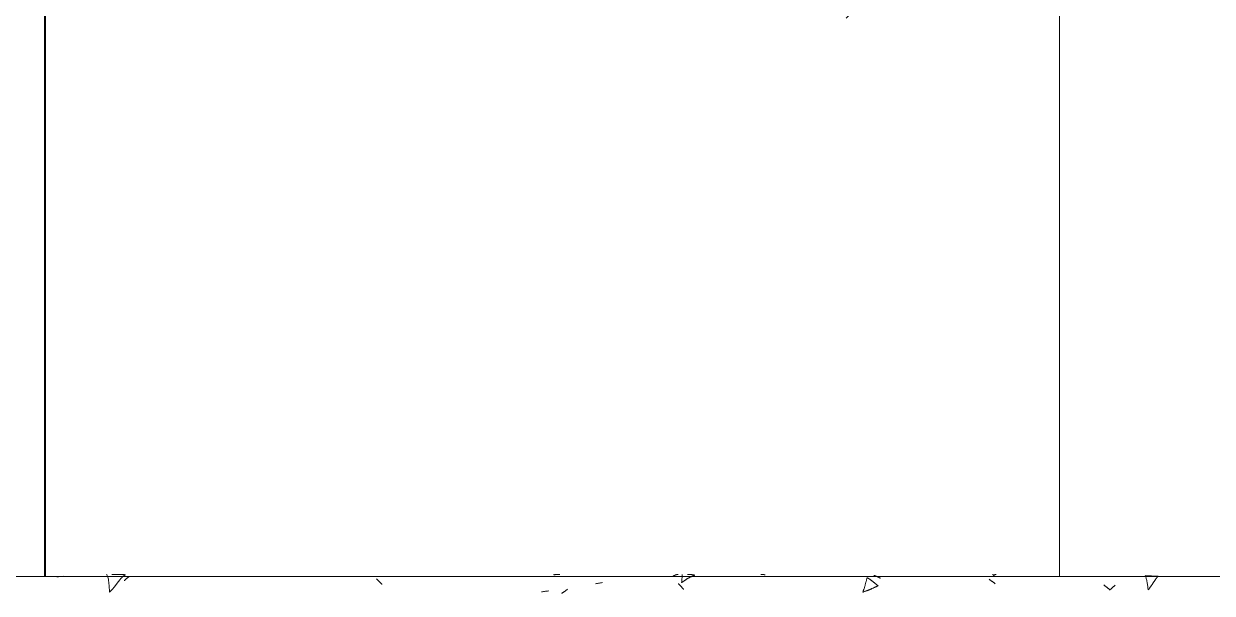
# Model space of a CAD drawing. Header units: millimetres. Extents: x -8482 to 130249, y -7482 to 93550.
# Drawn here: x 27572 to 28968, y -20 to 650 of the extents above; entities that cross this region are included whole.
import ezdxf

# ---------------------------------------------------------------- set-up
doc = ezdxf.new("R2010")
doc.units = ezdxf.units.MM
doc.linetypes.add('Grid Line', pattern=[14, 10, -2, 0, -2])
for name, color, linetype, lineweight in [('CUA', 31, 'Continuous', 9), ('KINH', 152, 'Continuous', 5), ('NET THAY 1', 41, 'Continuous', 5), ('TRUC', 225, 'Continuous', 5)]:
    doc.layers.add(name, color=color, linetype=linetype, lineweight=lineweight)
pattern_1 = [(45.204, (11880.7, 1401.6), (0.002, 2032), [252.7, -2610.8]), (45.204, (11825.9, 1456.7), (0.002, 2032), [252.7, -2610.8]), (45.204, (11750.5, 1325.7), (0.002, 2032), [544.27, -2319.24]), (45.204, (10508.7, 2763), (0.002, 2032), [252.7, -2610.8]), (45.204, (10453.9, 2818.2), (0.002, 2032), [252.7, -2610.8]), (45.204, (10378.6, 2687.1), (0.002, 2032), [544.27, -2319.24])]

# ---------------------------------------------------------------- blocks, each defined once
blk = doc.blocks.new('FP_96-MẶT ĐỨNG TRỤC A-Q')
at = {"layer": 'NET THAY 1', "color": 10}
blk.add_line((31315.6, 0), (22897.6, 0), dxfattribs=at)
at = {"layer": 'NET THAY 1'}
for p, q in [((27617.4, 0), (27616.3, -0.1)), ((27618.6, 0.1), (27617.4, 0)), ((27669.1, 2.2), (27669.5, 1.8)), ((27669.5, 1.8), (27669.9, 1.2)), ((27669.9, 1.2), (27670.2, 0.3)), ((27670.2, 0.3), (27670.6, -0.8)), ((27676.6, 2.3), (27675.4, 2.3)), ((27677.7, 2.3), (27676.6, 2.3)), ((27678.9, 2.3), (27677.7, 2.3)), ((27680, 2.3), (27678.9, 2.3)), ((27681.2, 2.3), (27680, 2.3)), ((27682.3, 2.2), (27681.2, 2.3)), ((27683.5, 2.2), (27682.3, 2.2)), ((27684.6, 2.2), (27683.5, 2.2)), ((27685.7, 2.1), (27684.6, 2.2)), ((27686.9, 2.1), (27685.7, 2.1)), ((27688, 2.1), (27686.9, 2.1)), ((27689.2, 2), (27688, 2.1)), ((27688.6, 0.1), (27688.4, -0.1)), ((27688.8, 0.2), (27688.6, 0.1)), ((27689, 0.4), (27688.8, 0.2)), ((27689.2, 0.6), (27689, 0.4)), ((27690.3, 2), (27689.2, 2)), ((27689.4, 0.7), (27689.2, 0.6)), ((27689.6, 0.9), (27689.4, 0.7)), ((27689.8, 1), (27689.6, 0.9)), ((27690, 1.2), (27689.8, 1)), ((27690.2, 1.3), (27690, 1.2)), ((27690.5, 1.4), (27690.2, 1.3)), ((27691.5, 1.9), (27690.3, 2)), ((27690.7, 1.5), (27690.5, 1.4)), ((27690.9, 1.6), (27690.7, 1.5)), ((27691.1, 1.7), (27690.9, 1.6)), ((27691.3, 1.8), (27691.1, 1.7)), ((27691.5, 1.9), (27691.3, 1.8)), ((28194.5, 1.9), (28194.4, 1.7)), ((28194.8, 1.8), (28194.4, 1.7)), ((28194.6, 2.1), (28194.5, 1.9)), ((28194.7, 2.2), (28194.6, 2.1)), ((28194.8, 2.3), (28194.7, 2.3)), ((28194.7, 2.3), (28194.7, 2.2)), ((28195.2, 1.9), (28194.8, 1.8)), ((28195.7, 1.9), (28195.2, 1.9)), ((28196.1, 2), (28195.7, 1.9)), ((28196.6, 2), (28196.1, 2)), ((28197, 2.1), (28196.6, 2)), ((28197.5, 2.1), (28197, 2.1)), ((28197.9, 2.2), (28197.5, 2.1)), ((28198.4, 2.2), (28197.9, 2.2)), ((28198.8, 2.2), (28198.4, 2.2)), ((28199.3, 2.3), (28198.8, 2.2)), ((28199.7, 2.3), (28199.3, 2.3)), ((28200.2, 2.3), (28199.7, 2.3)), ((28200.6, 2.3), (28200.2, 2.3)), ((28201.1, 2.3), (28200.6, 2.3)), ((28201.5, 2.3), (28201.1, 2.3)), ((28334.9, 0.4), (28334.6, 0.2)), ((28335.1, 0.5), (28334.9, 0.4)), ((28335.4, 0.6), (28335.1, 0.5)), ((28335.6, 0.8), (28335.4, 0.6)), ((28335.9, 0.9), (28335.6, 0.8)), ((28336.1, 1), (28335.9, 0.9)), ((28336.3, 1.1), (28336.1, 1)), ((28336.6, 1.2), (28336.3, 1.1)), ((28336.8, 1.3), (28336.6, 1.2)), ((28337.1, 1.4), (28336.8, 1.3)), ((28337.3, 1.5), (28337.1, 1.4)), ((28337.6, 1.6), (28337.3, 1.5)), ((28337.8, 1.7), (28337.6, 1.6)), ((28338.1, 1.8), (28337.8, 1.7)), ((28338.3, 1.9), (28338.1, 1.8)), ((28338.6, 1.9), (28338.3, 1.9)), ((28338.8, 2), (28338.6, 1.9)), ((28339.1, 2.1), (28338.8, 2)), ((28339.3, 2.1), (28339.1, 2.1)), ((28339.5, 2.2), (28339.3, 2.1)), ((28339.8, 2.2), (28339.5, 2.2)), ((28340, 2.2), (28339.8, 2.2)), ((28340.3, 2.3), (28340, 2.2)), ((28340.5, 2.3), (28340.3, 2.3)), ((28345.4, 0.7), (28345.3, 0)), ((28345.5, 1.7), (28345.4, 1.3)), ((28345.4, 1.3), (28345.4, 0.7)), ((28345.5, 2.3), (28345.5, 2.1)), ((28345.5, 2.1), (28345.5, 1.7)), ((28352, 2.3), (28351.6, 2.3)), ((28352.4, 2.3), (28352, 2.3)), ((28352.9, 2.3), (28352.4, 2.3)), ((28353.3, 2.3), (28352.9, 2.3)), ((28353.7, 2.2), (28353.3, 2.3)), ((28354.2, 2.2), (28353.7, 2.2)), ((28354.6, 2.2), (28354.2, 2.2)), ((28355, 2.1), (28354.6, 2.2)), ((28355.5, 2.1), (28355, 2.1)), ((28355.9, 2.1), (28355.5, 2.1)), ((28356.3, 2), (28355.9, 2.1)), ((28356.8, 2), (28356.3, 2)), ((28356.8, 0), (28356.4, -0.1)), ((28357.2, 1.9), (28356.8, 2)), ((28357.1, 0.2), (28356.8, 0)), ((28357.4, 0.3), (28357.1, 0.2)), ((28357.6, 1.8), (28357.2, 1.9)), ((28357.7, 0.4), (28357.4, 0.3)), ((28358.1, 1.8), (28357.6, 1.8)), ((28358, 0.6), (28357.7, 0.4)), ((28358.3, 0.7), (28358, 0.6)), ((28358.5, 1.7), (28358.1, 1.8)), ((28358.7, 0.8), (28358.3, 0.7)), ((28358.9, 1.6), (28358.5, 1.7)), ((28359, 0.9), (28358.7, 0.8)), ((28359.4, 1.5), (28358.9, 1.6)), ((28359.3, 1), (28359, 0.9)), ((28359.6, 1.2), (28359.3, 1)), ((28359.8, 1.4), (28359.4, 1.5)), ((28359.9, 1.3), (28359.6, 1.2)), ((28360.2, 1.4), (28359.8, 1.4)), ((28360.2, 1.4), (28359.9, 1.3)), ((28438.2, 2.3), (28437.8, 2.3)), ((28438.5, 2.3), (28438.2, 2.3)), ((28438.8, 2.3), (28438.5, 2.3)), ((28439.2, 2.3), (28438.8, 2.3)), ((28439.5, 2.2), (28439.2, 2.3)), ((28439.8, 2.2), (28439.5, 2.2)), ((28440.2, 2.2), (28439.8, 2.2)), ((28440.5, 2.1), (28440.2, 2.2)), ((28440.8, 2.1), (28440.5, 2.1)), ((28441.2, 2), (28440.8, 2.1)), ((28441.5, 2), (28441.2, 2)), ((28441.8, 1.9), (28441.5, 2)), ((28442.2, 1.9), (28441.8, 1.9)), ((28442.5, 1.8), (28442.2, 1.9)), ((28442.8, 1.7), (28442.5, 1.8)), ((28571, 1.1), (28570.6, 1.2)), ((28571.3, 1), (28571, 1.1)), ((28571.7, 0.8), (28571.3, 1)), ((28572, 0.7), (28571.7, 0.8)), ((28572.3, 0.6), (28572, 0.7)), ((28572.7, 0.5), (28572.3, 0.6)), ((28573, 0.3), (28572.7, 0.5)), ((28573.4, 0.2), (28573, 0.3)), ((28573.7, 0), (28573.4, 0.2)), ((28574.1, -0.1), (28573.7, 0)), ((28710.1, 2.3), (28710.4, 2.1)), ((28710.4, 2.1), (28710.7, 1.8)), ((28710.7, 1.8), (28711, 1.4)), ((28711, 1.4), (28711.3, 0.9)), ((28711.5, 1.1), (28711.3, 1)), ((28711.7, 1.2), (28711.5, 1.1)), ((28711.8, 1.4), (28711.7, 1.2)), ((28712, 1.5), (28711.8, 1.4)), ((28712.2, 1.6), (28712, 1.5)), ((28712.4, 1.7), (28712.2, 1.6)), ((28712.6, 1.8), (28712.4, 1.7)), ((28712.8, 1.9), (28712.6, 1.8)), ((28712.9, 2), (28712.8, 1.9)), ((28713.1, 2.1), (28712.9, 2)), ((28713.3, 2.1), (28713.1, 2.1)), ((28713.5, 2.2), (28713.3, 2.1)), ((28713.7, 2.2), (28713.5, 2.2)), ((28713.9, 2.3), (28713.7, 2.2)), ((28714, 2.3), (28713.9, 2.3)), ((28714.2, 2.3), (28714, 2.3)), ((28714.4, 2.3), (28714.2, 2.3)), ((28891.2, 0.8), (28889.3, 0.9)), ((28889.3, 0.9), (28889.6, 0.4)), ((28889.6, 0.4), (28889.8, -0.3)), ((28893.1, 0.7), (28891.2, 0.8)), ((28895, 0.6), (28893.1, 0.7)), ((28896.9, 0.5), (28895, 0.6)), ((28898.8, 0.4), (28896.9, 0.5)), ((28900.7, 0.3), (28898.8, 0.4)), ((28902.6, 0.2), (28900.7, 0.3)), ((28904.5, 0.1), (28902.6, 0.2)), ((28904.5, 0.1), (28904.3, -0.1)), ((27611.6, -0.6), (27610.5, -0.7)), ((27612.8, -0.5), (27611.6, -0.6)), ((27614, -0.3), (27612.8, -0.5)), ((27615.1, -0.2), (27614, -0.3)), ((27616.3, -0.1), (27615.1, -0.2)), ((27670.6, -0.8), (27670.9, -2.1)), ((27670.9, -2.1), (27671.2, -3.5)), ((27671.2, -3.5), (27671.5, -5.1)), ((27671.5, -5.1), (27671.7, -6.8)), ((27671.7, -6.8), (27671.9, -8.6)), ((27671.9, -8.6), (27672.1, -10.3)), ((27672.1, -10.3), (27672.2, -12.1)), ((27672.2, -12.1), (27672.3, -13.9)), ((27672.3, -13.9), (27672.4, -15.5)), ((27676.9, -14), (27676.7, -14.2)), ((27677.2, -13.7), (27676.9, -14)), ((27677.4, -13.4), (27677.2, -13.7)), ((27677.7, -13.1), (27677.4, -13.4)), ((27677.9, -12.8), (27677.7, -13.1)), ((27678.2, -12.5), (27677.9, -12.8)), ((27678.4, -12.2), (27678.2, -12.5)), ((27678.7, -11.8), (27678.4, -12.2)), ((27678.9, -11.5), (27678.7, -11.8)), ((27679.1, -11.2), (27678.9, -11.5)), ((27679.4, -10.9), (27679.1, -11.2)), ((27679.6, -10.6), (27679.4, -10.9)), ((27679.9, -10.3), (27679.6, -10.6)), ((27680.1, -10), (27679.9, -10.3)), ((27680.3, -9.7), (27680.1, -10)), ((27680.6, -9.4), (27680.3, -9.7)), ((27680.8, -9.1), (27680.6, -9.4)), ((27681.1, -8.8), (27680.8, -9.1)), ((27681.3, -8.4), (27681.1, -8.8)), ((27681.5, -8.1), (27681.3, -8.4)), ((27681.8, -7.8), (27681.5, -8.1)), ((27682, -7.5), (27681.8, -7.8)), ((27682.2, -7.2), (27682, -7.5)), ((27682.5, -6.9), (27682.2, -7.2)), ((27682.7, -6.6), (27682.5, -6.9)), ((27682.9, -6.3), (27682.7, -6.6)), ((27683.1, -6), (27682.9, -6.3)), ((27683.4, -5.7), (27683.1, -6)), ((27683.6, -5.5), (27683.4, -5.7)), ((27683.8, -5.2), (27683.6, -5.5)), ((27684, -4.9), (27683.8, -5.2)), ((27684.3, -4.6), (27684, -4.9)), ((27684.5, -4.3), (27684.3, -4.6)), ((27684.7, -4.1), (27684.5, -4.3)), ((27684.9, -3.8), (27684.7, -4.1)), ((27685.2, -3.5), (27684.9, -3.8)), ((27685.4, -3.3), (27685.2, -3.5)), ((27685.6, -3), (27685.4, -3.3)), ((27685.8, -2.7), (27685.6, -3)), ((27686, -2.5), (27685.8, -2.7)), ((27686.2, -2.3), (27686, -2.5)), ((27686.5, -2), (27686.2, -2.3)), ((27686.7, -1.8), (27686.5, -2)), ((27686.9, -1.6), (27686.7, -1.8)), ((27687.1, -1.3), (27686.9, -1.6)), ((27687.3, -1.1), (27687.1, -1.3)), ((27687.5, -0.9), (27687.3, -1.1)), ((27687.7, -0.7), (27687.5, -0.9)), ((27688, -0.5), (27687.7, -0.7)), ((27688.2, -0.3), (27688, -0.5)), ((27688.4, -0.1), (27688.2, -0.3)), ((27690.1, -4.7), (27689.9, -5)), ((27690.4, -4.5), (27690.1, -4.7)), ((27690.6, -4.3), (27690.4, -4.5)), ((27690.9, -4), (27690.6, -4.3)), ((27691.2, -3.8), (27690.9, -4)), ((27691.4, -3.6), (27691.2, -3.8)), ((27691.7, -3.4), (27691.4, -3.6)), ((27691.9, -3.2), (27691.7, -3.4)), ((27692.2, -2.9), (27691.9, -3.2)), ((27692.5, -2.7), (27692.2, -2.9)), ((27692.7, -2.5), (27692.5, -2.7)), ((27693, -2.3), (27692.7, -2.5)), ((27693.2, -2.1), (27693, -2.3)), ((27693.5, -1.9), (27693.2, -2.1)), ((27693.7, -1.7), (27693.5, -1.9)), ((27694, -1.5), (27693.7, -1.7)), ((27694.2, -1.3), (27694, -1.5)), ((27694.5, -1.1), (27694.2, -1.3)), ((27694.7, -1), (27694.5, -1.1)), ((27695, -0.8), (27694.7, -1)), ((27695.2, -0.6), (27695, -0.8)), ((27695.5, -0.4), (27695.2, -0.6)), ((27695.8, -0.3), (27695.5, -0.4)), ((27696, -0.1), (27695.8, -0.3)), ((27986.4, -3.1), (27986.1, -2.9)), ((27986.7, -3.4), (27986.4, -3.1)), ((27986.9, -3.6), (27986.7, -3.4)), ((27987.2, -3.9), (27986.9, -3.6)), ((27987.5, -4.1), (27987.2, -3.9)), ((27987.8, -4.4), (27987.5, -4.1)), ((27988, -4.6), (27987.8, -4.4)), ((27988.3, -4.9), (27988, -4.6)), ((27988.6, -5.2), (27988.3, -4.9)), ((27988.8, -5.4), (27988.6, -5.2)), ((27989.1, -5.7), (27988.8, -5.4)), ((27989.4, -6), (27989.1, -5.7)), ((27989.6, -6.3), (27989.4, -6)), ((27989.9, -6.5), (27989.6, -6.3)), ((27990.2, -6.8), (27989.9, -6.5)), ((27990.4, -7.1), (27990.2, -6.8)), ((27990.7, -7.4), (27990.4, -7.1)), ((27991, -7.7), (27990.7, -7.4)), ((27991.2, -7.9), (27991, -7.7)), ((27991.5, -8.2), (27991.2, -7.9)), ((27991.7, -8.5), (27991.5, -8.2)), ((27992, -8.8), (27991.7, -8.5)), ((27992.3, -9.1), (27992, -8.8)), ((27992.5, -9.4), (27992.3, -9.1)), ((28244.8, -8.5), (28243.6, -8.7)), ((28246, -8.3), (28244.8, -8.5)), ((28247.1, -8.1), (28246, -8.3)), ((28248.3, -7.9), (28247.1, -8.1)), ((28249.5, -7.7), (28248.3, -7.9)), ((28250.7, -7.6), (28249.5, -7.7)), ((28251.8, -7.4), (28250.7, -7.6)), ((28341.2, -8.8), (28341, -8.5)), ((28341.5, -9), (28341.2, -8.8)), ((28341.7, -9.3), (28341.5, -9)), ((28342, -9.6), (28341.7, -9.3)), ((28342.3, -9.9), (28342, -9.6)), ((28342.5, -10.2), (28342.3, -9.9)), ((28342.8, -10.5), (28342.5, -10.2)), ((28343, -10.8), (28342.8, -10.5)), ((28343.3, -11.1), (28343, -10.8)), ((28343.5, -11.4), (28343.3, -11.1)), ((28343.8, -11.7), (28343.5, -11.4)), ((28344, -11.9), (28343.8, -11.7)), ((28344.3, -12.2), (28344, -11.9)), ((28344.5, -12.5), (28344.3, -12.2)), ((28344.8, -12.8), (28344.5, -12.5)), ((28344.8, -6.1), (28344.7, -7.4)), ((28345, -7.1), (28344.7, -7.3)), ((28345, -4.9), (28344.8, -6.1)), ((28345, -13.1), (28344.8, -12.8)), ((28345.1, -3.8), (28345, -4.9)), ((28345.4, -6.9), (28345, -7.1)), ((28345.3, -13.4), (28345, -13.1)), ((28345.2, -1.7), (28345.1, -2.7)), ((28345.1, -2.7), (28345.1, -3.8)), ((28345.3, -0.8), (28345.2, -1.7)), ((28345.3, 0), (28345.3, -0.8)), ((28345.5, -13.6), (28345.3, -13.4)), ((28345.7, -6.6), (28345.4, -6.9)), ((28345.8, -13.9), (28345.5, -13.6)), ((28346, -6.4), (28345.7, -6.6)), ((28346, -14.2), (28345.8, -13.9)), ((28346.4, -6.2), (28346, -6.4)), ((28346.7, -5.9), (28346.4, -6.2)), ((28347, -5.7), (28346.7, -5.9)), ((28347.4, -5.5), (28347, -5.7)), ((28347.7, -5.2), (28347.4, -5.5)), ((28348, -5), (28347.7, -5.2)), ((28348.4, -4.8), (28348, -5)), ((28348.7, -4.6), (28348.4, -4.8)), ((28349, -4.4), (28348.7, -4.6)), ((28349.3, -4.1), (28349, -4.4)), ((28349.7, -3.9), (28349.3, -4.1)), ((28350, -3.7), (28349.7, -3.9)), ((28350.3, -3.5), (28350, -3.7)), ((28350.6, -3.3), (28350.3, -3.5)), ((28351, -3.1), (28350.6, -3.3)), ((28351.3, -2.9), (28351, -3.1)), ((28351.6, -2.7), (28351.3, -2.9)), ((28351.9, -2.5), (28351.6, -2.7)), ((28352.3, -2.3), (28351.9, -2.5)), ((28352.6, -2.1), (28352.3, -2.3)), ((28352.9, -1.9), (28352.6, -2.1)), ((28353.2, -1.7), (28352.9, -1.9)), ((28353.6, -1.6), (28353.2, -1.7)), ((28353.9, -1.4), (28353.6, -1.6)), ((28354.2, -1.2), (28353.9, -1.4)), ((28354.5, -1), (28354.2, -1.2)), ((28354.8, -0.9), (28354.5, -1)), ((28355.2, -0.7), (28354.8, -0.9)), ((28355.5, -0.6), (28355.2, -0.7)), ((28355.8, -0.4), (28355.5, -0.6)), ((28356.1, -0.2), (28355.8, -0.4)), ((28356.4, -0.1), (28356.1, -0.2)), ((28559.4, -13.4), (28559.2, -14.1)), ((28559.6, -12.8), (28559.4, -13.4)), ((28559.8, -12.1), (28559.6, -12.8)), ((28560, -11.4), (28559.8, -12.1)), ((28560.2, -10.8), (28560, -11.4)), ((28560.4, -10.1), (28560.2, -10.8)), ((28560.5, -9.4), (28560.4, -10.1)), ((28560.7, -8.7), (28560.5, -9.4)), ((28560.9, -8.1), (28560.7, -8.7)), ((28561.1, -7.4), (28560.9, -8.1)), ((28561.2, -6.7), (28561.1, -7.4)), ((28561.4, -6.1), (28561.2, -6.7)), ((28561.5, -5.5), (28561.4, -6.1)), ((28561.7, -4.8), (28561.5, -5.5)), ((28561.8, -4.2), (28561.7, -4.8)), ((28562, -3.7), (28561.8, -4.2)), ((28562.1, -3.1), (28562, -3.7)), ((28562.3, -2.5), (28562.1, -3.1)), ((28562.4, -2), (28562.3, -2.5)), ((28562.5, -1.5), (28562.4, -2)), ((28562.8, -1.7), (28562.5, -1.5)), ((28563.2, -1.9), (28562.8, -1.7)), ((28563.5, -2.1), (28563.2, -1.9)), ((28563.8, -2.3), (28563.5, -2.1)), ((28564.1, -2.5), (28563.8, -2.3)), ((28564.5, -2.7), (28564.1, -2.5)), ((28564.8, -2.9), (28564.5, -2.7)), ((28565.1, -3.1), (28564.8, -2.9)), ((28565.4, -3.3), (28565.1, -3.1)), ((28565.8, -3.5), (28565.4, -3.3)), ((28566.1, -3.7), (28565.8, -3.5)), ((28566.4, -4), (28566.1, -3.7)), ((28566.7, -4.2), (28566.4, -4)), ((28567, -4.4), (28566.7, -4.2)), ((28567.4, -4.6), (28567, -4.4)), ((28567.7, -4.9), (28567.4, -4.6)), ((28568, -5.1), (28567.7, -4.9)), ((28568.3, -5.4), (28568, -5.1)), ((28568.6, -5.6), (28568.3, -5.4)), ((28569, -5.8), (28568.6, -5.6)), ((28569.3, -6.1), (28569, -5.8)), ((28569.7, -13.8), (28569.2, -14)), ((28569.6, -6.3), (28569.3, -6.1)), ((28569.9, -6.6), (28569.6, -6.3)), ((28570.2, -13.6), (28569.7, -13.8)), ((28570.2, -6.8), (28569.9, -6.6)), ((28570.5, -7.1), (28570.2, -6.8)), ((28570.6, -13.4), (28570.2, -13.6)), ((28570.8, -7.3), (28570.5, -7.1)), ((28571.1, -13.1), (28570.6, -13.4)), ((28571.2, -7.6), (28570.8, -7.3)), ((28571.6, -12.9), (28571.1, -13.1)), ((28571.5, -7.8), (28571.2, -7.6)), ((28571.8, -8.1), (28571.5, -7.8)), ((28572.1, -12.7), (28571.6, -12.9)), ((28572.1, -8.3), (28571.8, -8.1)), ((28572.4, -8.6), (28572.1, -8.3)), ((28572.6, -12.5), (28572.1, -12.7)), ((28572.7, -8.8), (28572.4, -8.6)), ((28573.1, -12.3), (28572.6, -12.5)), ((28573, -9.1), (28572.7, -8.8)), ((28573.3, -9.3), (28573, -9.1)), ((28573.5, -12), (28573.1, -12.3)), ((28573.6, -9.6), (28573.3, -9.3)), ((28574, -11.8), (28573.5, -12)), ((28573.9, -9.8), (28573.6, -9.6)), ((28574.2, -10.1), (28573.9, -9.8)), ((28574.5, -11.6), (28574, -11.8)), ((28574.4, -0.3), (28574.1, -0.1)), ((28574.6, -10.4), (28574.2, -10.1)), ((28574.7, -0.4), (28574.4, -0.3)), ((28575, -11.4), (28574.5, -11.6)), ((28574.9, -10.6), (28574.6, -10.4)), ((28575.1, -0.6), (28574.7, -0.4)), ((28575.2, -10.9), (28574.9, -10.6)), ((28575.5, -11.1), (28575, -11.4)), ((28575.4, -0.8), (28575.1, -0.6)), ((28575.5, -11.1), (28575.2, -10.9)), ((28575.8, -0.9), (28575.4, -0.8)), ((28576.1, -1.1), (28575.8, -0.9)), ((28576.5, -1.3), (28576.1, -1.1)), ((28576.8, -1.5), (28576.5, -1.3)), ((28577.1, -1.6), (28576.8, -1.5)), ((28577.5, -1.8), (28577.1, -1.6)), ((28577.8, -2), (28577.5, -1.8)), ((28578.2, -2.2), (28577.8, -2)), ((28706.2, -3.6), (28705.9, -3.4)), ((28706.5, -3.9), (28706.2, -3.6)), ((28706.9, -4.1), (28706.5, -3.9)), ((28707.2, -4.3), (28706.9, -4.1)), ((28707.5, -4.5), (28707.2, -4.3)), ((28707.9, -4.8), (28707.5, -4.5)), ((28708.2, -5), (28707.9, -4.8)), ((28708.5, -5.2), (28708.2, -5)), ((28708.9, -5.5), (28708.5, -5.2)), ((28709.2, -5.7), (28708.9, -5.5)), ((28709.5, -5.9), (28709.2, -5.7)), ((28709.8, -6.2), (28709.5, -5.9)), ((28710.2, -6.4), (28709.8, -6.2)), ((28710.5, -6.6), (28710.2, -6.4)), ((28710.8, -6.9), (28710.5, -6.6)), ((28711.2, -7.1), (28710.8, -6.9)), ((28711.5, -7.4), (28711.2, -7.1)), ((28711.8, -7.6), (28711.5, -7.4)), ((28712.1, -7.9), (28711.8, -7.6)), ((28712.5, -8.1), (28712.1, -7.9)), ((28712.8, -8.4), (28712.5, -8.1)), ((28713.1, -8.6), (28712.8, -8.4)), ((28841, -10.4), (28840.7, -10.1)), ((28841.4, -10.6), (28841, -10.4)), ((28841.7, -10.9), (28841.4, -10.6)), ((28842, -11.1), (28841.7, -10.9)), ((28842.3, -11.4), (28842, -11.1)), ((28842.6, -11.6), (28842.3, -11.4)), ((28842.9, -11.9), (28842.6, -11.6)), ((28843.3, -12.1), (28842.9, -11.9)), ((28843.6, -12.4), (28843.3, -12.1)), ((28843.9, -12.6), (28843.6, -12.4)), ((28844.2, -12.9), (28843.9, -12.6)), ((28844.5, -13.1), (28844.2, -12.9)), ((28844.8, -13.4), (28844.5, -13.1)), ((28845.1, -13.6), (28844.8, -13.4)), ((28845.4, -13.9), (28845.1, -13.6)), ((28845.7, -14.1), (28845.4, -13.9)), ((28850.1, -13.9), (28849.8, -14.1)), ((28850.4, -13.6), (28850.1, -13.9)), ((28850.7, -13.4), (28850.4, -13.6)), ((28851, -13.1), (28850.7, -13.4)), ((28851.3, -12.9), (28851, -13.1)), ((28851.5, -12.6), (28851.3, -12.9)), ((28851.8, -12.4), (28851.5, -12.6)), ((28852.1, -12.1), (28851.8, -12.4)), ((28852.4, -11.9), (28852.1, -12.1)), ((28852.7, -11.6), (28852.4, -11.9)), ((28852.9, -11.3), (28852.7, -11.6)), ((28853.2, -11.1), (28852.9, -11.3)), ((28853.5, -10.8), (28853.2, -11.1)), ((28853.8, -10.6), (28853.5, -10.8)), ((28854, -10.3), (28853.8, -10.6)), ((28889.8, -0.3), (28890.1, -1.1)), ((28890.1, -1.1), (28890.4, -1.9)), ((28890.4, -1.9), (28890.6, -2.8)), ((28890.6, -2.8), (28890.9, -3.8)), ((28890.9, -3.8), (28891.1, -4.8)), ((28891.1, -4.8), (28891.3, -5.9)), ((28891.3, -5.9), (28891.6, -7)), ((28891.6, -7), (28891.8, -8.1)), ((28891.8, -8.1), (28891.9, -9.2)), ((28891.9, -9.2), (28892.1, -10.4)), ((28892.1, -10.4), (28892.3, -11.5)), ((28892.3, -11.5), (28892.4, -12.7)), ((28892.4, -12.7), (28892.6, -13.8)), ((28892.6, -13.8), (28892.7, -14.9)), ((28894.5, -13.8), (28894.2, -14.1)), ((28894.7, -13.5), (28894.5, -13.8)), ((28894.9, -13.1), (28894.7, -13.5)), ((28895.2, -12.8), (28894.9, -13.1)), ((28895.4, -12.5), (28895.2, -12.8)), ((28895.7, -12.2), (28895.4, -12.5)), ((28895.9, -11.8), (28895.7, -12.2)), ((28896.1, -11.5), (28895.9, -11.8)), ((28896.3, -11.2), (28896.1, -11.5)), ((28896.6, -10.8), (28896.3, -11.2)), ((28896.8, -10.5), (28896.6, -10.8)), ((28897, -10.2), (28896.8, -10.5)), ((28897.2, -9.8), (28897, -10.2)), ((28897.5, -9.5), (28897.2, -9.8)), ((28897.7, -9.2), (28897.5, -9.5)), ((28897.9, -8.8), (28897.7, -9.2)), ((28898.1, -8.5), (28897.9, -8.8)), ((28898.4, -8.2), (28898.1, -8.5)), ((28898.6, -7.8), (28898.4, -8.2)), ((28898.8, -7.5), (28898.6, -7.8)), ((28899, -7.2), (28898.8, -7.5)), ((28899.2, -6.9), (28899, -7.2)), ((28899.4, -6.5), (28899.2, -6.9)), ((28899.7, -6.2), (28899.4, -6.5)), ((28899.9, -5.9), (28899.7, -6.2)), ((28900.1, -5.6), (28899.9, -5.9)), ((28900.3, -5.3), (28900.1, -5.6)), ((28900.5, -5), (28900.3, -5.3)), ((28900.7, -4.7), (28900.5, -5)), ((28900.9, -4.4), (28900.7, -4.7)), ((28901.1, -4.1), (28900.9, -4.4)), ((28901.3, -3.8), (28901.1, -4.1)), ((28901.5, -3.5), (28901.3, -3.8)), ((28901.7, -3.2), (28901.5, -3.5)), ((28901.9, -3), (28901.7, -3.2)), ((28902.1, -2.7), (28901.9, -3)), ((28902.3, -2.4), (28902.1, -2.7)), ((28902.5, -2.2), (28902.3, -2.4)), ((28902.7, -1.9), (28902.5, -2.2)), ((28902.9, -1.7), (28902.7, -1.9)), ((28903.1, -1.4), (28902.9, -1.7)), ((28903.3, -1.2), (28903.1, -1.4)), ((28903.5, -0.9), (28903.3, -1.2)), ((28903.7, -0.7), (28903.5, -0.9)), ((28903.9, -0.5), (28903.7, -0.7)), ((28904.1, -0.3), (28903.9, -0.5)), ((28904.3, -0.1), (28904.1, -0.3)), ((27672.4, -15.5), (27672.5, -17.1)), ((27672.5, -17.1), (27672.5, -18.4)), ((27672.8, -18.2), (27672.5, -18.4)), ((27673, -18), (27672.8, -18.2)), ((27673.3, -17.7), (27673, -18)), ((27673.6, -17.5), (27673.3, -17.7)), ((27673.8, -17.2), (27673.6, -17.5)), ((27674.1, -17), (27673.8, -17.2)), ((27674.4, -16.7), (27674.1, -17)), ((27674.6, -16.5), (27674.4, -16.7)), ((27674.9, -16.2), (27674.6, -16.5)), ((27675.1, -15.9), (27674.9, -16.2)), ((27675.4, -15.7), (27675.1, -15.9)), ((27675.6, -15.4), (27675.4, -15.7)), ((27675.9, -15.1), (27675.6, -15.4)), ((27676.2, -14.8), (27675.9, -15.1)), ((27676.4, -14.5), (27676.2, -14.8)), ((27676.7, -14.2), (27676.4, -14.5)), ((28181.3, -18.1), (28180.1, -18.2)), ((28182.5, -17.9), (28181.3, -18.1)), ((28183.7, -17.8), (28182.5, -17.9)), ((28184.9, -17.6), (28183.7, -17.8)), ((28186.1, -17.5), (28184.9, -17.6)), ((28187.3, -17.3), (28186.1, -17.5)), ((28188.5, -17.2), (28187.3, -17.3)), ((28204, -19.7), (28203.7, -19.9)), ((28204.3, -19.6), (28204, -19.7)), ((28204.6, -19.4), (28204.3, -19.6)), ((28204.9, -19.2), (28204.6, -19.4)), ((28205.2, -19), (28204.9, -19.2)), ((28205.5, -18.9), (28205.2, -19)), ((28205.8, -18.7), (28205.5, -18.9)), ((28206.1, -18.5), (28205.8, -18.7)), ((28206.4, -18.3), (28206.1, -18.5)), ((28206.7, -18.1), (28206.4, -18.3)), ((28207, -17.9), (28206.7, -18.1)), ((28207.3, -17.7), (28207, -17.9)), ((28207.5, -17.5), (28207.3, -17.7)), ((28207.8, -17.3), (28207.5, -17.5)), ((28208.1, -17.1), (28207.8, -17.3)), ((28208.4, -16.8), (28208.1, -17.1)), ((28208.7, -16.6), (28208.4, -16.8)), ((28209, -16.4), (28208.7, -16.6)), ((28209.3, -16.2), (28209, -16.4)), ((28209.6, -15.9), (28209.3, -16.2)), ((28209.9, -15.7), (28209.6, -15.9)), ((28210.2, -15.5), (28209.9, -15.7)), ((28210.5, -15.2), (28210.2, -15.5)), ((28210.7, -15), (28210.5, -15.2)), ((28346.2, -14.5), (28346, -14.2)), ((28346.5, -14.7), (28346.2, -14.5)), ((28346.7, -15), (28346.5, -14.7)), ((28347, -15.3), (28346.7, -15)), ((28557.6, -18.1), (28557.4, -18.6)), ((28557.9, -18.5), (28557.4, -18.6)), ((28557.9, -17.6), (28557.6, -18.1)), ((28558.1, -17.1), (28557.9, -17.6)), ((28558.4, -18.3), (28557.9, -18.5)), ((28558.3, -16.5), (28558.1, -17.1)), ((28558.5, -15.9), (28558.3, -16.5)), ((28558.9, -18.1), (28558.4, -18.3)), ((28558.8, -15.3), (28558.5, -15.9)), ((28559, -14.7), (28558.8, -15.3)), ((28559.4, -17.9), (28558.9, -18.1)), ((28559.2, -14.1), (28559, -14.7)), ((28559.9, -17.8), (28559.4, -17.9)), ((28560.4, -17.6), (28559.9, -17.8)), ((28560.9, -17.4), (28560.4, -17.6)), ((28561.4, -17.2), (28560.9, -17.4)), ((28561.8, -17), (28561.4, -17.2)), ((28562.3, -16.9), (28561.8, -17)), ((28562.8, -16.7), (28562.3, -16.9)), ((28563.3, -16.5), (28562.8, -16.7)), ((28563.8, -16.3), (28563.3, -16.5)), ((28564.3, -16.1), (28563.8, -16.3)), ((28564.8, -15.9), (28564.3, -16.1)), ((28565.3, -15.7), (28564.8, -15.9)), ((28565.8, -15.5), (28565.3, -15.7)), ((28566.3, -15.3), (28565.8, -15.5)), ((28566.7, -15.1), (28566.3, -15.3)), ((28567.2, -14.9), (28566.7, -15.1)), ((28567.7, -14.6), (28567.2, -14.9)), ((28568.2, -14.4), (28567.7, -14.6)), ((28568.7, -14.2), (28568.2, -14.4)), ((28569.2, -14), (28568.7, -14.2)), ((28846.1, -14.3), (28845.7, -14.1)), ((28846.4, -14.6), (28846.1, -14.3)), ((28846.7, -14.8), (28846.4, -14.6)), ((28847, -15), (28846.7, -14.8)), ((28847.3, -15.3), (28847, -15)), ((28847.5, -16), (28847.2, -16.3)), ((28847.6, -15.5), (28847.3, -15.3)), ((28847.8, -15.8), (28847.5, -16)), ((28848.1, -15.6), (28847.8, -15.8)), ((28848.4, -15.3), (28848.1, -15.6)), ((28848.7, -15.1), (28848.4, -15.3)), ((28849, -14.9), (28848.7, -15.1)), ((28849.3, -14.6), (28849, -14.9)), ((28849.5, -14.4), (28849.3, -14.6)), ((28849.8, -14.1), (28849.5, -14.4)), ((28892.7, -14.9), (28892.8, -15.9)), ((28893, -15.6), (28892.8, -15.9)), ((28893.3, -15.3), (28893, -15.6)), ((28893.5, -15), (28893.3, -15.3)), ((28893.8, -14.7), (28893.5, -15)), ((28894, -14.4), (28893.8, -14.7)), ((28894.2, -14.1), (28894, -14.4))]:
    blk.add_line(p, q, dxfattribs=at)
blk = doc.blocks.new('System Panel - Glazed-V8-MẶT ĐỨNG TRỤC A-Q')
at = {"layer": 'KINH'}
h = blk.add_hatch(dxfattribs=at)
h.set_pattern_fill('FP_2', color=256, style=0, pattern_type=2)
h.set_pattern_definition(pattern_1)
h.paths.add_polyline_path([(29755.9, 0), (29781.6, 0), (29781.6, 2200), (28788.7, 2200), (28788.7, 0), (29489.5, 0)], flags=0)
at = {"layer": 'KINH', "color": 10}
blk.add_line((28788.7, 2200), (28788.7, 0), dxfattribs=at)
blk = doc.blocks.new('System Panel - Glazed-510655-MẶT ĐỨNG TRỤC A-Q')
at = {"layer": 'KINH'}
h = blk.add_hatch(dxfattribs=at)
h.set_pattern_fill('FP_2', color=256, style=0, pattern_type=2)
h.set_pattern_definition(pattern_1)
h.paths.add_polyline_path([(28157.6, 0), (28788.7, 0), (28788.7, 2200), (27597.4, 2200), (27597.4, 0), (27891.3, 0)], flags=0)
at = {"layer": 'KINH', "color": 10}
for p, q in [((27597.4, 2200), (27597.4, 0)), ((28788.7, 0), (28788.7, 2200))]:
    blk.add_line(p, q, dxfattribs=at)
blk = doc.blocks.new('CUA KINH BAN LE SAN MO 2 HUONG - Type 1-773123-MẶT ĐỨNG TRỤC A-Q')
at = {"layer": 'CUA', "color": 10, "lineweight": 5}
blk.add_line((27596, 0), (27596, 2200), dxfattribs=at)
blk = doc.blocks.new('ALC1807-ASCENT PLAZA-TANG 1_2_rvt-1-MẶT ĐỨNG TRỤC A-Q')
at = {"color": 250, "lineweight": 15}
for name in ['CUA KINH BAN LE SAN MO 2 HUONG - Type 1-773123-MẶT ĐỨNG TRỤC A-Q', 'System Panel - Glazed-510655-MẶT ĐỨNG TRỤC A-Q', 'System Panel - Glazed-V8-MẶT ĐỨNG TRỤC A-Q']:
    blk.add_blockref(name, (0, 0), dxfattribs=at)
at = {"layer": 'NET THAY 1', "color": 10}
blk.add_blockref('FP_96-MẶT ĐỨNG TRỤC A-Q', (0, 0), dxfattribs=at)

msp = doc.modelspace()

# ---------------------------------------------------------------- linework, layer by layer
at = {"layer": 'TRUC', "linetype": 'Grid Line', "ltscale": 50}
msp.add_line((-8381.6, 0), (51521, 0), dxfattribs=at)

# ---------------------------------------------------------------- block references
at = {"lineweight": 5}
msp.add_blockref('ALC1807-ASCENT PLAZA-TANG 1_2_rvt-1-MẶT ĐỨNG TRỤC A-Q', (0, 0), dxfattribs=at)

doc.saveas('drawing.dxf')
